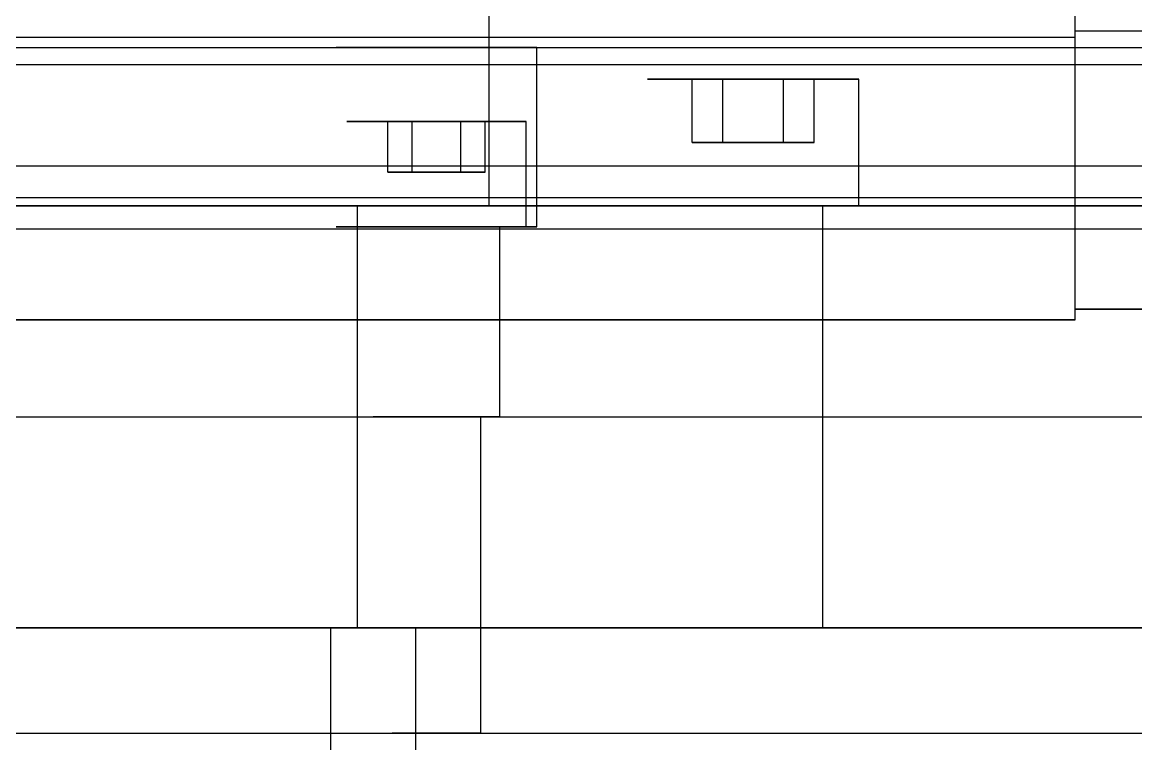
# Model space of a CAD drawing. Header units: millimetres. Extents: x -201 to 3037, y -406 to 3230.
# Drawn here: x 195.4 to 248.1, y 1336.5 to 1370.7 of the extents above; entities that cross this region are included whole.
import ezdxf

# ---------------------------------------------------------------- set-up
doc = ezdxf.new("R2010")
doc.units = ezdxf.units.MM
doc.layers.add('HIDDEN', color=8, linetype='Continuous')
doc.layers.add('VISIBLE', color=7, linetype='Continuous')

msp = doc.modelspace()

# ---------------------------------------------------------------- linework, layer by layer
at = {"layer": 'HIDDEN'}
for points in [[(217.5, 1362), (217.5, 1442)], [(245.25, 1356.6), (245.25, 1382)], [(245.25, 1356.6), (245.25, 1382)], [(245.25, 1356.6), (245.25, 1382)], [(245.25, 1357.1), (245.25, 1380.5)], [(245.25, 1357.1), (245.25, 1380.5)], [(245.25, 1357.1), (245.25, 1380.5)], [(245.25, 1357.1), (245.25, 1380.5)], [(194.75, 1370), (245.25, 1370)], [(194.75, 1370), (245.25, 1370)], [(194.75, 1370), (245.25, 1370)], [(194.75, 1370), (245.25, 1370)], [(245.25, 1357.1), (245.25, 1370.3)], [(245.25, 1357.1), (245.25, 1370.3)], [(245.25, 1370.3), (258.75, 1370.3)], [(245.25, 1370.3), (258.75, 1370.3)], [(245.25, 1357.1), (245.25, 1370.3)], [(245.25, 1357.1), (245.25, 1370.3)], [(245.25, 1370.3), (258.75, 1370.3)], [(245.25, 1370.3), (258.75, 1370.3)], [(245.25, 1356.6), (245.25, 1370)], [(245.25, 1356.6), (245.25, 1370)], [(245.25, 1356.6), (245.25, 1370)], [(245.25, 1356.6), (245.25, 1370)], [(135, 1369.5), (1195, 1369.5)], [(135, 1369.5), (1195, 1369.5)], [(135, 1369.5), (1195, 1369.5)], [(181.25, 1369.5), (404, 1369.5)], [(219.75, 1369.5), (219.631, 1369.5), (219.28, 1369.5), (218.714, 1369.5), (217.962, 1369.5), (217.061, 1369.5), (216.057, 1369.5), (215, 1369.5), (213.943, 1369.5), (212.939, 1369.5), (212.038, 1369.5), (211.286, 1369.5), (210.72, 1369.5), (210.369, 1369.5), (210.25, 1369.5)], [(210.25, 1369.5), (210.369, 1369.5), (210.72, 1369.5), (211.286, 1369.5), (212.038, 1369.5), (212.939, 1369.5), (213.943, 1369.5), (215, 1369.5), (216.057, 1369.5), (217.061, 1369.5), (217.962, 1369.5), (218.714, 1369.5), (219.28, 1369.5), (219.631, 1369.5), (219.75, 1369.5)], [(219.75, 1369.5), (219.631, 1369.5), (219.28, 1369.5), (218.714, 1369.5), (217.962, 1369.5), (217.061, 1369.5), (216.057, 1369.5), (215, 1369.5), (213.943, 1369.5), (212.939, 1369.5), (212.038, 1369.5), (211.286, 1369.5), (210.72, 1369.5), (210.369, 1369.5), (210.25, 1369.5)], [(210.25, 1369.5), (210.369, 1369.5), (210.72, 1369.5), (211.286, 1369.5), (212.038, 1369.5), (212.939, 1369.5), (213.943, 1369.5), (215, 1369.5), (216.057, 1369.5), (217.061, 1369.5), (217.962, 1369.5), (218.714, 1369.5), (219.28, 1369.5), (219.631, 1369.5), (219.75, 1369.5)], [(219.75, 1361), (219.75, 1369.5)], [(219.75, 1361), (219.75, 1369.5)], [(135, 1368.7), (1195, 1368.7)], [(135, 1368.7), (1195, 1368.7)], [(135, 1368.7), (1195, 1368.7)], [(181.25, 1368.7), (404, 1368.7)], [(235, 1368), (234.875, 1368), (234.505, 1368), (233.909, 1368), (233.117, 1368), (232.169, 1368), (231.113, 1368), (230, 1368), (228.887, 1368), (227.831, 1368), (226.883, 1368), (226.091, 1368), (225.495, 1368), (225.125, 1368), (225, 1368)], [(225, 1368), (225.125, 1368), (225.495, 1368), (226.091, 1368), (226.883, 1368), (227.831, 1368), (228.887, 1368), (230, 1368), (231.113, 1368), (232.169, 1368), (233.117, 1368), (233.909, 1368), (234.505, 1368), (234.875, 1368), (235, 1368)], [(235, 1368), (234.875, 1368), (234.505, 1368), (233.909, 1368), (233.117, 1368), (232.169, 1368), (231.113, 1368), (230, 1368), (228.887, 1368), (227.831, 1368), (226.883, 1368), (226.091, 1368), (225.495, 1368), (225.125, 1368), (225, 1368)], [(225, 1368), (225.125, 1368), (225.495, 1368), (226.091, 1368), (226.883, 1368), (227.831, 1368), (228.887, 1368), (230, 1368), (231.113, 1368), (232.169, 1368), (233.117, 1368), (233.909, 1368), (234.505, 1368), (234.875, 1368), (235, 1368)], [(227.113, 1368), (228.557, 1368)], [(228.557, 1368), (227.113, 1368)], [(227.113, 1365), (227.113, 1368)], [(227.113, 1368), (228.557, 1368)], [(228.557, 1368), (227.113, 1368)], [(227.113, 1365), (227.113, 1368)], [(228.557, 1368), (231.443, 1368)], [(231.443, 1368), (228.557, 1368)], [(228.557, 1365), (228.557, 1368)], [(228.557, 1365), (228.557, 1368)], [(228.557, 1368), (231.443, 1368)], [(231.443, 1368), (228.557, 1368)], [(228.557, 1365), (228.557, 1368)], [(228.557, 1365), (228.557, 1368)], [(232.887, 1368), (231.443, 1368)], [(231.443, 1368), (232.887, 1368)], [(231.443, 1365), (231.443, 1368)], [(231.443, 1365), (231.443, 1368)], [(232.887, 1368), (231.443, 1368)], [(231.443, 1368), (232.887, 1368)], [(231.443, 1365), (231.443, 1368)], [(231.443, 1365), (231.443, 1368)], [(232.887, 1365), (232.887, 1368)], [(232.887, 1365), (232.887, 1368)], [(235, 1362), (235, 1368)], [(235, 1362), (235, 1368)], [(219.25, 1366), (219.143, 1366), (218.829, 1366), (218.323, 1366), (217.65, 1366), (216.844, 1366), (215.946, 1366), (215, 1366), (214.054, 1366), (213.156, 1366), (212.35, 1366), (211.677, 1366), (211.171, 1366), (210.857, 1366), (210.75, 1366)], [(210.75, 1366), (210.857, 1366), (211.171, 1366), (211.677, 1366), (212.35, 1366), (213.156, 1366), (214.054, 1366), (215, 1366), (215.946, 1366), (216.844, 1366), (217.65, 1366), (218.323, 1366), (218.829, 1366), (219.143, 1366), (219.25, 1366)], [(219.25, 1366), (219.143, 1366), (218.829, 1366), (218.323, 1366), (217.65, 1366), (216.844, 1366), (215.946, 1366), (215, 1366), (214.054, 1366), (213.156, 1366), (212.35, 1366), (211.677, 1366), (211.171, 1366), (210.857, 1366), (210.75, 1366)], [(210.75, 1366), (210.857, 1366), (211.171, 1366), (211.677, 1366), (212.35, 1366), (213.156, 1366), (214.054, 1366), (215, 1366), (215.946, 1366), (216.844, 1366), (217.65, 1366), (218.323, 1366), (218.829, 1366), (219.143, 1366), (219.25, 1366)], [(212.691, 1366), (213.845, 1366)], [(213.845, 1366), (212.691, 1366)], [(212.691, 1363.6), (212.691, 1366)], [(212.691, 1366), (213.845, 1366)], [(213.845, 1366), (212.691, 1366)], [(212.691, 1363.6), (212.691, 1366)], [(213.845, 1366), (216.155, 1366)], [(216.155, 1366), (213.845, 1366)], [(213.845, 1363.6), (213.845, 1366)], [(213.845, 1363.6), (213.845, 1366)], [(213.845, 1366), (216.155, 1366)], [(216.155, 1366), (213.845, 1366)], [(213.845, 1363.6), (213.845, 1366)], [(213.845, 1363.6), (213.845, 1366)], [(217.309, 1366), (216.155, 1366)], [(216.155, 1366), (217.309, 1366)], [(216.155, 1363.6), (216.155, 1366)], [(216.155, 1363.6), (216.155, 1366)], [(217.309, 1366), (216.155, 1366)], [(216.155, 1366), (217.309, 1366)], [(216.155, 1363.6), (216.155, 1366)], [(216.155, 1363.6), (216.155, 1366)], [(217.309, 1363.6), (217.309, 1366)], [(217.309, 1363.6), (217.309, 1366)], [(219.25, 1361), (219.25, 1366)], [(219.25, 1361), (219.25, 1366)], [(228.557, 1365), (227.113, 1365)], [(227.113, 1365), (228.557, 1365)], [(228.557, 1365), (227.113, 1365)], [(227.113, 1365), (228.557, 1365)], [(231.443, 1365), (228.557, 1365)], [(228.557, 1365), (231.443, 1365)], [(231.443, 1365), (228.557, 1365)], [(228.557, 1365), (231.443, 1365)], [(231.443, 1365), (232.887, 1365)], [(232.887, 1365), (231.443, 1365)], [(231.443, 1365), (232.887, 1365)], [(232.887, 1365), (231.443, 1365)], [(135, 1363.9), (1195, 1363.9)], [(135, 1363.9), (1195, 1363.9)], [(135, 1363.9), (1195, 1363.9)], [(181.25, 1363.9), (404, 1363.9)], [(213.845, 1363.6), (212.691, 1363.6)], [(212.691, 1363.6), (213.845, 1363.6)], [(213.845, 1363.6), (212.691, 1363.6)], [(212.691, 1363.6), (213.845, 1363.6)], [(216.155, 1363.6), (213.845, 1363.6)], [(213.845, 1363.6), (216.155, 1363.6)], [(216.155, 1363.6), (213.845, 1363.6)], [(213.845, 1363.6), (216.155, 1363.6)], [(216.155, 1363.6), (217.309, 1363.6)], [(217.309, 1363.6), (216.155, 1363.6)], [(216.155, 1363.6), (217.309, 1363.6)], [(217.309, 1363.6), (216.155, 1363.6)], [(135, 1362.4), (1195, 1362.4)], [(135, 1362.4), (1195, 1362.4)], [(135, 1362.4), (1195, 1362.4)], [(181.25, 1362.4), (404, 1362.4)], [(176, 1362), (404, 1362)], [(404, 1362), (176, 1362)], [(217.5, 1362), (217.187, 1362), (216.262, 1362), (214.773, 1362), (212.794, 1362), (210.424, 1362), (207.782, 1362), (205, 1362), (202.218, 1362), (199.576, 1362), (197.206, 1362), (195.227, 1362), (193.738, 1362), (192.813, 1362), (192.5, 1362)], [(192.5, 1362), (192.813, 1362), (193.738, 1362), (195.227, 1362), (197.206, 1362), (199.576, 1362), (202.218, 1362), (205, 1362), (207.782, 1362), (210.424, 1362), (212.794, 1362), (214.773, 1362), (216.262, 1362), (217.187, 1362), (217.5, 1362)], [(211.25, 1362), (211.093, 1362), (210.631, 1362), (209.886, 1362), (208.897, 1362), (207.712, 1362), (206.391, 1362), (205, 1362), (203.609, 1362), (202.288, 1362), (201.103, 1362), (200.114, 1362), (199.369, 1362), (198.907, 1362), (198.75, 1362)], [(198.75, 1362), (198.907, 1362), (199.369, 1362), (200.114, 1362), (201.103, 1362), (202.288, 1362), (203.609, 1362), (205, 1362), (206.391, 1362), (207.712, 1362), (208.897, 1362), (209.886, 1362), (210.631, 1362), (211.093, 1362), (211.25, 1362)], [(211.25, 1342), (211.25, 1362)], [(235, 1362), (234.875, 1362), (234.505, 1362), (233.909, 1362), (233.117, 1362), (232.169, 1362), (231.113, 1362), (230, 1362), (228.887, 1362), (227.831, 1362), (226.883, 1362), (226.091, 1362), (225.495, 1362), (225.125, 1362), (225, 1362)], [(225, 1362), (225.125, 1362), (225.495, 1362), (226.091, 1362), (226.883, 1362), (227.831, 1362), (228.887, 1362), (230, 1362), (231.113, 1362), (232.169, 1362), (233.117, 1362), (233.909, 1362), (234.505, 1362), (234.875, 1362), (235, 1362)], [(235, 1362), (234.875, 1362), (234.505, 1362), (233.909, 1362), (233.117, 1362), (232.169, 1362), (231.113, 1362), (230, 1362), (228.887, 1362), (227.831, 1362), (226.883, 1362), (226.091, 1362), (225.495, 1362), (225.125, 1362), (225, 1362)], [(225, 1362), (225.125, 1362), (225.495, 1362), (226.091, 1362), (226.883, 1362), (227.831, 1362), (228.887, 1362), (230, 1362), (231.113, 1362), (232.169, 1362), (233.117, 1362), (233.909, 1362), (234.505, 1362), (234.875, 1362), (235, 1362)], [(233.3, 1362), (233.217, 1362), (232.973, 1362), (232.58, 1362), (232.058, 1362), (231.432, 1362), (230.734, 1362), (230, 1362), (229.266, 1362), (228.568, 1362), (227.942, 1362), (227.42, 1362), (227.027, 1362), (226.783, 1362), (226.7, 1362)], [(226.7, 1362), (226.783, 1362), (227.027, 1362), (227.42, 1362), (227.942, 1362), (228.568, 1362), (229.266, 1362), (230, 1362), (230.734, 1362), (231.432, 1362), (232.058, 1362), (232.58, 1362), (232.973, 1362), (233.217, 1362), (233.3, 1362)], [(233.3, 1362), (233.217, 1362), (232.973, 1362), (232.58, 1362), (232.058, 1362), (231.432, 1362), (230.734, 1362), (230, 1362), (229.266, 1362), (228.568, 1362), (227.942, 1362), (227.42, 1362), (227.027, 1362), (226.783, 1362), (226.7, 1362)], [(226.7, 1362), (226.783, 1362), (227.027, 1362), (227.42, 1362), (227.942, 1362), (228.568, 1362), (229.266, 1362), (230, 1362), (230.734, 1362), (231.432, 1362), (232.058, 1362), (232.58, 1362), (232.973, 1362), (233.217, 1362), (233.3, 1362)], [(233.3, 1342), (233.3, 1362)], [(233.3, 1342), (233.3, 1362)], [(219.75, 1361), (219.631, 1361), (219.28, 1361), (218.714, 1361), (217.962, 1361), (217.061, 1361), (216.057, 1361), (215, 1361), (213.943, 1361), (212.939, 1361), (212.038, 1361), (211.286, 1361), (210.72, 1361), (210.369, 1361), (210.25, 1361)], [(210.25, 1361), (210.369, 1361), (210.72, 1361), (211.286, 1361), (212.038, 1361), (212.939, 1361), (213.943, 1361), (215, 1361), (216.057, 1361), (217.061, 1361), (217.962, 1361), (218.714, 1361), (219.28, 1361), (219.631, 1361), (219.75, 1361)], [(219.75, 1361), (219.631, 1361), (219.28, 1361), (218.714, 1361), (217.962, 1361), (217.061, 1361), (216.057, 1361), (215, 1361), (213.943, 1361), (212.939, 1361), (212.038, 1361), (211.286, 1361), (210.72, 1361), (210.369, 1361), (210.25, 1361)], [(210.25, 1361), (210.369, 1361), (210.72, 1361), (211.286, 1361), (212.038, 1361), (212.939, 1361), (213.943, 1361), (215, 1361), (216.057, 1361), (217.061, 1361), (217.962, 1361), (218.714, 1361), (219.28, 1361), (219.631, 1361), (219.75, 1361)], [(219.25, 1361), (219.143, 1361), (218.829, 1361), (218.323, 1361), (217.65, 1361), (216.844, 1361), (215.946, 1361), (215, 1361), (214.054, 1361), (213.156, 1361), (212.35, 1361), (211.677, 1361), (211.171, 1361), (210.857, 1361), (210.75, 1361)], [(210.75, 1361), (210.857, 1361), (211.171, 1361), (211.677, 1361), (212.35, 1361), (213.156, 1361), (214.054, 1361), (215, 1361), (215.946, 1361), (216.844, 1361), (217.65, 1361), (218.323, 1361), (218.829, 1361), (219.143, 1361), (219.25, 1361)], [(219.25, 1361), (219.143, 1361), (218.829, 1361), (218.323, 1361), (217.65, 1361), (216.844, 1361), (215.946, 1361), (215, 1361), (214.054, 1361), (213.156, 1361), (212.35, 1361), (211.677, 1361), (211.171, 1361), (210.857, 1361), (210.75, 1361)], [(210.75, 1361), (210.857, 1361), (211.171, 1361), (211.677, 1361), (212.35, 1361), (213.156, 1361), (214.054, 1361), (215, 1361), (215.946, 1361), (216.844, 1361), (217.65, 1361), (218.323, 1361), (218.829, 1361), (219.143, 1361), (219.25, 1361)], [(218, 1361), (217.925, 1361), (217.703, 1361), (217.345, 1361), (216.87, 1361), (216.302, 1361), (215.668, 1361), (215, 1361), (214.332, 1361), (213.698, 1361), (213.13, 1361), (212.655, 1361), (212.297, 1361), (212.075, 1361), (212, 1361)], [(212, 1361), (212.075, 1361), (212.297, 1361), (212.655, 1361), (213.13, 1361), (213.698, 1361), (214.332, 1361), (215, 1361), (215.668, 1361), (216.302, 1361), (216.87, 1361), (217.345, 1361), (217.703, 1361), (217.925, 1361), (218, 1361)], [(218, 1361), (217.925, 1361), (217.703, 1361), (217.345, 1361), (216.87, 1361), (216.302, 1361), (215.668, 1361), (215, 1361), (214.332, 1361), (213.698, 1361), (213.13, 1361), (212.655, 1361), (212.297, 1361), (212.075, 1361), (212, 1361)], [(212, 1361), (212.075, 1361), (212.297, 1361), (212.655, 1361), (213.13, 1361), (213.698, 1361), (214.332, 1361), (215, 1361), (215.668, 1361), (216.302, 1361), (216.87, 1361), (217.345, 1361), (217.703, 1361), (217.925, 1361), (218, 1361)], [(218, 1352), (218, 1361)], [(218, 1352), (218, 1361)], [(135, 1360.9), (1195, 1360.9)], [(135, 1360.9), (1195, 1360.9)], [(135, 1360.9), (1195, 1360.9)], [(181.25, 1360.9), (404, 1360.9)], [(245.25, 1357.1), (258.75, 1357.1)], [(258.75, 1357.1), (245.25, 1357.1)], [(258.75, 1357.1), (245.25, 1357.1)], [(245.25, 1357.1), (258.75, 1357.1)], [(258.75, 1357.1), (245.25, 1357.1)], [(258.75, 1357.1), (245.25, 1357.1)], [(245.25, 1357.1), (258.75, 1357.1)], [(194.75, 1356.6), (245.25, 1356.6)], [(245.25, 1356.6), (194.75, 1356.6)], [(245.25, 1356.6), (194.75, 1356.6)], [(194.75, 1356.6), (245.25, 1356.6)], [(245.25, 1356.6), (194.75, 1356.6)], [(245.25, 1356.6), (194.75, 1356.6)], [(194.75, 1356.6), (245.25, 1356.6)], [(135, 1352), (1195, 1352)], [(135, 1352), (1195, 1352)], [(135, 1352), (1195, 1352)], [(135, 1352), (1195, 1352)], [(135, 1352), (1195, 1352)], [(135, 1352), (1195, 1352)], [(135, 1352), (1195, 1352)], [(218, 1352), (217.925, 1352), (217.703, 1352), (217.345, 1352), (216.87, 1352), (216.302, 1352), (215.668, 1352), (215, 1352), (214.332, 1352), (213.698, 1352), (213.13, 1352), (212.655, 1352), (212.297, 1352), (212.075, 1352), (212, 1352)], [(212, 1352), (212.075, 1352), (212.297, 1352), (212.655, 1352), (213.13, 1352), (213.698, 1352), (214.332, 1352), (215, 1352), (215.668, 1352), (216.302, 1352), (216.87, 1352), (217.345, 1352), (217.703, 1352), (217.925, 1352), (218, 1352)], [(218, 1352), (217.925, 1352), (217.703, 1352), (217.345, 1352), (216.87, 1352), (216.302, 1352), (215.668, 1352), (215, 1352), (214.332, 1352), (213.698, 1352), (213.13, 1352), (212.655, 1352), (212.297, 1352), (212.075, 1352), (212, 1352)], [(212, 1352), (212.075, 1352), (212.297, 1352), (212.655, 1352), (213.13, 1352), (213.698, 1352), (214.332, 1352), (215, 1352), (215.668, 1352), (216.302, 1352), (216.87, 1352), (217.345, 1352), (217.703, 1352), (217.925, 1352), (218, 1352)], [(217.1, 1352), (217.047, 1352), (216.892, 1352), (216.642, 1352), (216.309, 1352), (215.911, 1352), (215.467, 1352), (215, 1352), (214.533, 1352), (214.089, 1352), (213.691, 1352), (213.358, 1352), (213.108, 1352), (212.953, 1352), (212.9, 1352)], [(212.9, 1352), (212.953, 1352), (213.108, 1352), (213.358, 1352), (213.691, 1352), (214.089, 1352), (214.533, 1352), (215, 1352), (215.467, 1352), (215.911, 1352), (216.309, 1352), (216.642, 1352), (216.892, 1352), (217.047, 1352), (217.1, 1352)], [(217.1, 1352), (217.047, 1352), (216.892, 1352), (216.642, 1352), (216.309, 1352), (215.911, 1352), (215.467, 1352), (215, 1352), (214.533, 1352), (214.089, 1352), (213.691, 1352), (213.358, 1352), (213.108, 1352), (212.953, 1352), (212.9, 1352)], [(212.9, 1352), (212.953, 1352), (213.108, 1352), (213.358, 1352), (213.691, 1352), (214.089, 1352), (214.533, 1352), (215, 1352), (215.467, 1352), (215.911, 1352), (216.309, 1352), (216.642, 1352), (216.892, 1352), (217.047, 1352), (217.1, 1352)], [(217.1, 1337), (217.1, 1352)], [(217.1, 1337), (217.1, 1352)], [(176, 1342), (404, 1342)], [(404, 1342), (176, 1342)], [(214, 1342), (213.774, 1342), (213.109, 1342), (212.036, 1342), (210.611, 1342), (208.905, 1342), (207.003, 1342), (205, 1342), (202.997, 1342), (201.095, 1342), (199.389, 1342), (197.964, 1342), (196.891, 1342), (196.226, 1342), (196, 1342)], [(196, 1342), (196.226, 1342), (196.891, 1342), (197.964, 1342), (199.389, 1342), (201.095, 1342), (202.997, 1342), (205, 1342), (207.003, 1342), (208.905, 1342), (210.611, 1342), (212.036, 1342), (213.109, 1342), (213.774, 1342), (214, 1342)], [(211.25, 1342), (211.093, 1342), (210.631, 1342), (209.886, 1342), (208.897, 1342), (207.712, 1342), (206.391, 1342), (205, 1342), (203.609, 1342), (202.288, 1342), (201.103, 1342), (200.114, 1342), (199.369, 1342), (198.907, 1342), (198.75, 1342)], [(198.75, 1342), (198.907, 1342), (199.369, 1342), (200.114, 1342), (201.103, 1342), (202.288, 1342), (203.609, 1342), (205, 1342), (206.391, 1342), (207.712, 1342), (208.897, 1342), (209.886, 1342), (210.631, 1342), (211.093, 1342), (211.25, 1342)], [(210, 1132), (210, 1342)], [(210, 1132), (210, 1342)], [(210, 1342), (370, 1342)], [(210, 1342), (370, 1342)], [(210, 1177), (210, 1342)], [(210, 1132), (210, 1342)], [(210, 1342), (370, 1342)], [(210, 1342), (370, 1342)], [(214, 1342), (214, 1330)], [(233.3, 1342), (233.217, 1342), (232.973, 1342), (232.58, 1342), (232.058, 1342), (231.432, 1342), (230.734, 1342), (230, 1342), (229.266, 1342), (228.568, 1342), (227.942, 1342), (227.42, 1342), (227.027, 1342), (226.783, 1342), (226.7, 1342)], [(226.7, 1342), (226.783, 1342), (227.027, 1342), (227.42, 1342), (227.942, 1342), (228.568, 1342), (229.266, 1342), (230, 1342), (230.734, 1342), (231.432, 1342), (232.058, 1342), (232.58, 1342), (232.973, 1342), (233.217, 1342), (233.3, 1342)], [(233.3, 1342), (233.217, 1342), (232.973, 1342), (232.58, 1342), (232.058, 1342), (231.432, 1342), (230.734, 1342), (230, 1342), (229.266, 1342), (228.568, 1342), (227.942, 1342), (227.42, 1342), (227.027, 1342), (226.783, 1342), (226.7, 1342)], [(226.7, 1342), (226.783, 1342), (227.027, 1342), (227.42, 1342), (227.942, 1342), (228.568, 1342), (229.266, 1342), (230, 1342), (230.734, 1342), (231.432, 1342), (232.058, 1342), (232.58, 1342), (232.973, 1342), (233.217, 1342), (233.3, 1342)], [(10, 1337), (1230, 1337)], [(10, 1337), (1230, 1337)], [(10, 1337), (1230, 1337)], [(135, 1337), (1195, 1337)], [(135, 1337), (1195, 1337)], [(135, 1337), (1195, 1337)], [(135, 1337), (1195, 1337)], [(217.1, 1337), (217.047, 1337), (216.892, 1337), (216.642, 1337), (216.309, 1337), (215.911, 1337), (215.467, 1337), (215, 1337), (214.533, 1337), (214.089, 1337), (213.691, 1337), (213.358, 1337), (213.108, 1337), (212.953, 1337), (212.9, 1337)], [(212.9, 1337), (212.953, 1337), (213.108, 1337), (213.358, 1337), (213.691, 1337), (214.089, 1337), (214.533, 1337), (215, 1337), (215.467, 1337), (215.911, 1337), (216.309, 1337), (216.642, 1337), (216.892, 1337), (217.047, 1337), (217.1, 1337)], [(217.1, 1337), (217.047, 1337), (216.892, 1337), (216.642, 1337), (216.309, 1337), (215.911, 1337), (215.467, 1337), (215, 1337), (214.533, 1337), (214.089, 1337), (213.691, 1337), (213.358, 1337), (213.108, 1337), (212.953, 1337), (212.9, 1337)], [(212.9, 1337), (212.953, 1337), (213.108, 1337), (213.358, 1337), (213.691, 1337), (214.089, 1337), (214.533, 1337), (215, 1337), (215.467, 1337), (215.911, 1337), (216.309, 1337), (216.642, 1337), (216.892, 1337), (217.047, 1337), (217.1, 1337)]]:
    msp.add_lwpolyline(points, dxfattribs=at)
at = {"layer": 'VISIBLE'}
for points in [[(245.25, 1356.6), (245.25, 1382)], [(245.25, 1357.1), (250, 1357.1)], [(194.75, 1356.6), (245.25, 1356.6)], [(135, 1352), (771, 1352)], [(68.5, 1337), (771, 1337)]]:
    msp.add_lwpolyline(points, dxfattribs=at)

doc.saveas('drawing.dxf')
